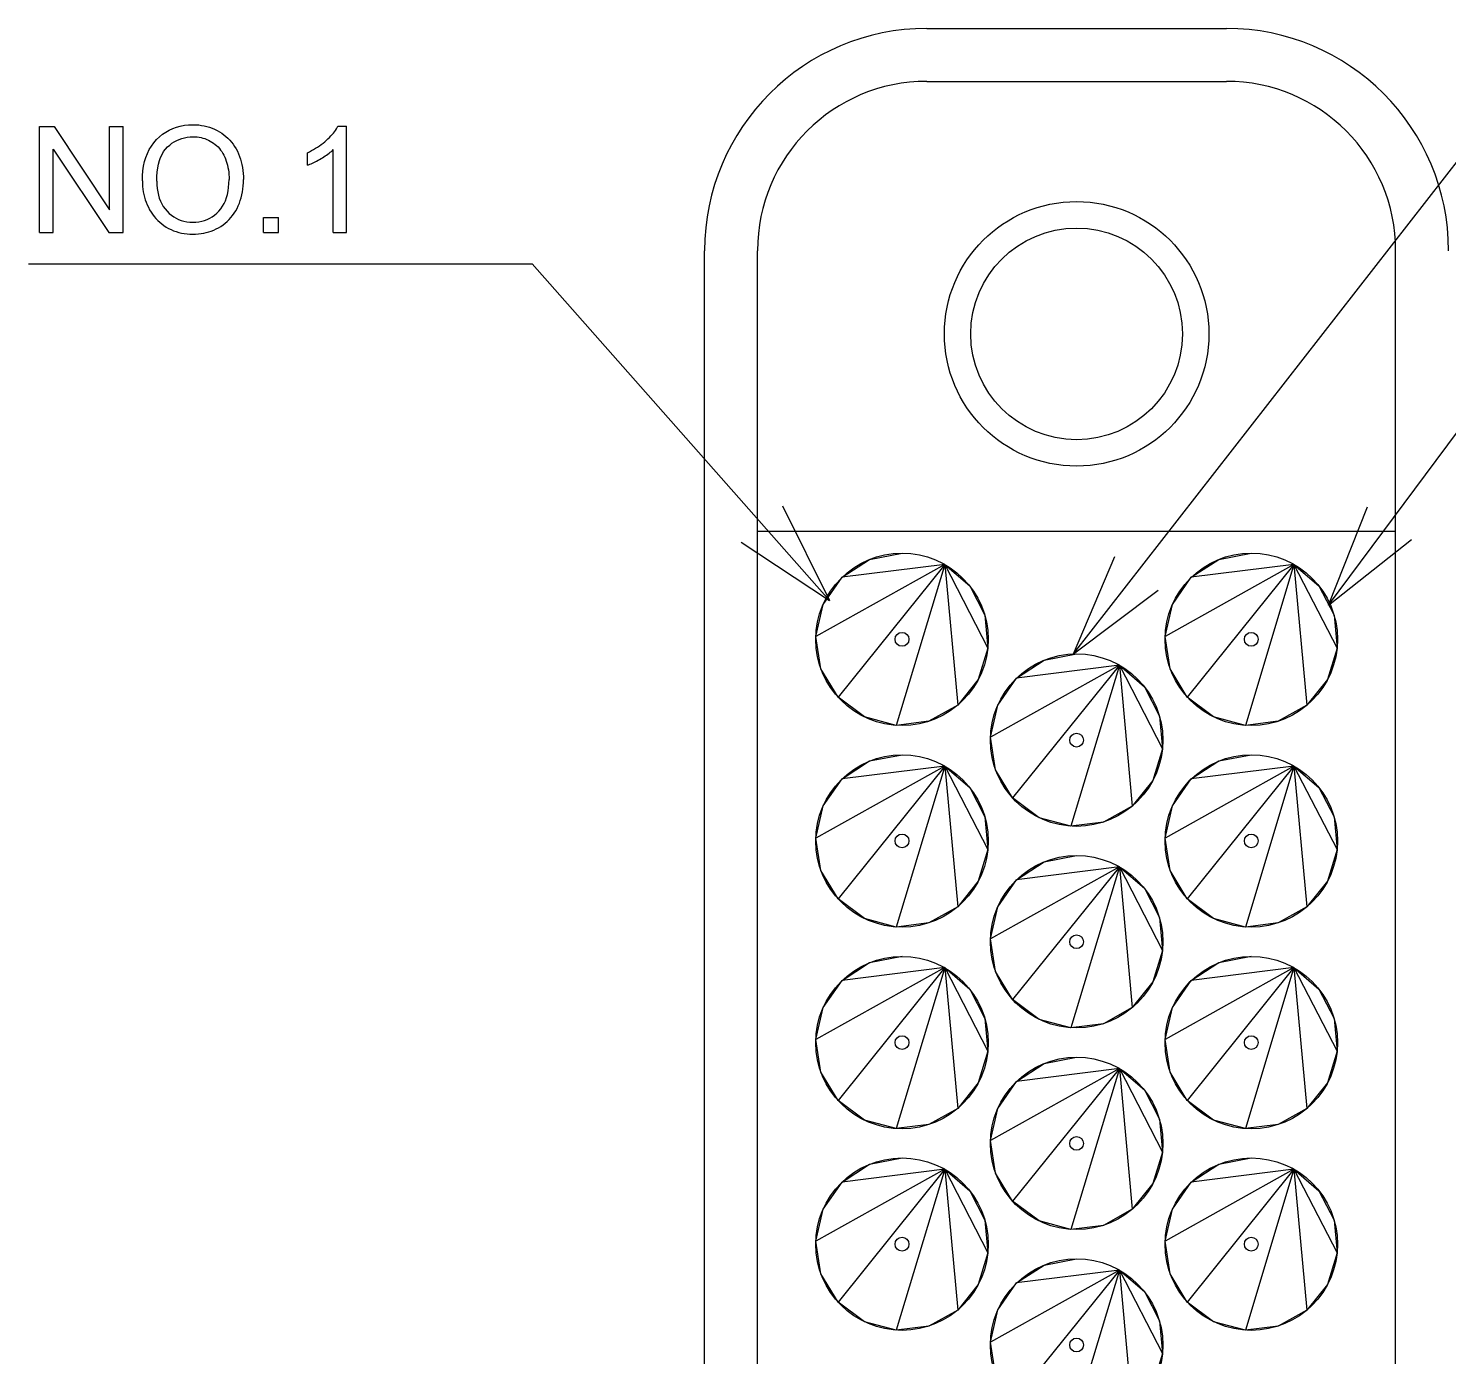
# Model space of a CAD drawing. Extents: x 260 to 819, y -886 to -454.
# Drawn here: x 453.87 to 485.41, y -659.4 to -629.91 of the extents above; entities that cross this region are included whole.
import ezdxf

# ---------------------------------------------------------------- set-up
doc = ezdxf.new("R2010")
doc.units = 0
doc.header["$LTSCALE"] = 150
doc.header["$MEASUREMENT"] = 0
doc.layers.get('0').update_dxf_attribs({"color": 6, "linetype": 'CONTINUOUS'})

msp = doc.modelspace()

# ---------------------------------------------------------------- linework, layer by layer
at = {"color": 7, "linetype": 'Continuous'}
for p, q in [((473.82, -629.91), (480.47, -629.91)), ((473.82, -631.085), (480.47, -631.085)), ((477.078, -643.799), (486.877, -631.219)), ((454.119, -634.44), (454.119, -632.09)), ((454.119, -632.09), (454.438, -632.09)), ((454.438, -632.09), (455.672, -633.935)), ((455.672, -633.935), (455.672, -632.09)), ((455.672, -632.09), (455.971, -632.09)), ((455.971, -634.44), (455.971, -632.09)), ((456.777, -632.316), (456.846, -632.26)), ((456.846, -632.26), (456.918, -632.21)), ((456.918, -632.21), (456.993, -632.167)), ((456.993, -632.167), (457.073, -632.131)), ((457.073, -632.131), (457.156, -632.101)), ((457.156, -632.101), (457.242, -632.078)), ((457.242, -632.078), (457.332, -632.061)), ((457.332, -632.061), (457.426, -632.052)), ((457.426, -632.052), (457.524, -632.048)), ((457.524, -632.048), (457.588, -632.05)), ((457.588, -632.05), (457.651, -632.054)), ((457.651, -632.054), (457.713, -632.062)), ((457.713, -632.062), (457.774, -632.073)), ((457.774, -632.073), (457.833, -632.087)), ((457.833, -632.087), (457.891, -632.104)), ((457.891, -632.104), (457.948, -632.124)), ((457.948, -632.124), (458.003, -632.148)), ((458.003, -632.148), (458.058, -632.174)), ((458.058, -632.174), (458.111, -632.204)), ((458.111, -632.204), (458.162, -632.236)), ((458.162, -632.236), (458.21, -632.271)), ((458.21, -632.271), (458.256, -632.308)), ((460.554, -632.33), (460.585, -632.298)), ((460.585, -632.298), (460.614, -632.267)), ((460.614, -632.267), (460.641, -632.235)), ((460.641, -632.235), (460.666, -632.204)), ((460.666, -632.204), (460.688, -632.173)), ((460.688, -632.173), (460.708, -632.142)), ((460.708, -632.142), (460.727, -632.111)), ((460.727, -632.111), (460.743, -632.08)), ((460.743, -632.08), (460.929, -632.08)), ((460.929, -634.44), (460.929, -632.08)), ((454.417, -632.593), (455.652, -634.44)), ((454.417, -634.44), (454.417, -632.593)), ((456.512, -632.685), (456.553, -632.601)), ((456.553, -632.601), (456.6, -632.522)), ((456.6, -632.522), (456.653, -632.448)), ((456.653, -632.448), (456.713, -632.379)), ((456.713, -632.379), (456.777, -632.316)), ((456.872, -632.646), (456.912, -632.591)), ((456.912, -632.591), (456.957, -632.543)), ((456.957, -632.543), (457.006, -632.5)), ((457.006, -632.5), (457.056, -632.461)), ((457.056, -632.461), (457.108, -632.427)), ((457.108, -632.427), (457.162, -632.398)), ((457.162, -632.398), (457.218, -632.373)), ((457.218, -632.373), (457.276, -632.352)), ((457.276, -632.352), (457.336, -632.336)), ((457.336, -632.336), (457.397, -632.325)), ((457.397, -632.325), (457.46, -632.318)), ((457.46, -632.318), (457.525, -632.316)), ((457.525, -632.316), (457.571, -632.317)), ((457.571, -632.317), (457.617, -632.321)), ((457.617, -632.321), (457.661, -632.327)), ((457.661, -632.327), (457.704, -632.335)), ((457.704, -632.335), (457.746, -632.345)), ((457.746, -632.345), (457.788, -632.358)), ((457.788, -632.358), (457.828, -632.374)), ((457.828, -632.374), (457.868, -632.391)), ((457.868, -632.391), (457.907, -632.411)), ((457.907, -632.411), (457.945, -632.434)), ((457.945, -632.434), (457.981, -632.458)), ((457.981, -632.458), (458.016, -632.485)), ((458.016, -632.485), (458.049, -632.513)), ((458.049, -632.513), (458.08, -632.543)), ((458.08, -632.543), (458.109, -632.576)), ((458.109, -632.576), (458.136, -632.61)), ((458.136, -632.61), (458.162, -632.646)), ((458.256, -632.308), (458.3, -632.348)), ((458.3, -632.348), (458.341, -632.39)), ((458.341, -632.39), (458.379, -632.434)), ((458.379, -632.434), (458.415, -632.482)), ((458.415, -632.482), (458.449, -632.531)), ((458.449, -632.531), (458.48, -632.583)), ((458.48, -632.583), (458.509, -632.637)), ((460.157, -632.623), (460.203, -632.598)), ((460.203, -632.598), (460.247, -632.571)), ((460.247, -632.571), (460.29, -632.544)), ((460.29, -632.544), (460.332, -632.516)), ((460.332, -632.516), (460.372, -632.487)), ((460.372, -632.487), (460.411, -632.457)), ((460.411, -632.457), (460.449, -632.426)), ((460.449, -632.426), (460.486, -632.395)), ((460.486, -632.395), (460.521, -632.362)), ((460.521, -632.362), (460.554, -632.33)), ((460.619, -632.621), (460.64, -632.601)), ((460.64, -634.44), (460.64, -632.601)), ((456.427, -632.967), (456.449, -632.868)), ((456.449, -632.868), (456.477, -632.774)), ((456.477, -632.774), (456.512, -632.685)), ((456.741, -633.009), (456.757, -632.924)), ((456.757, -632.924), (456.779, -632.846)), ((456.779, -632.846), (456.805, -632.773)), ((456.805, -632.773), (456.836, -632.706)), ((456.836, -632.706), (456.872, -632.646)), ((458.162, -632.646), (458.186, -632.684)), ((458.186, -632.684), (458.208, -632.724)), ((458.208, -632.724), (458.228, -632.766)), ((458.228, -632.766), (458.247, -632.809)), ((458.247, -632.809), (458.263, -632.854)), ((458.263, -632.854), (458.278, -632.901)), ((458.278, -632.901), (458.29, -632.948)), ((458.509, -632.637), (458.535, -632.694)), ((458.535, -632.694), (458.558, -632.752)), ((458.558, -632.752), (458.579, -632.811)), ((458.579, -632.811), (458.597, -632.872)), ((458.597, -632.872), (458.612, -632.934)), ((460.063, -632.67), (460.111, -632.647)), ((460.063, -632.949), (460.063, -632.67)), ((460.09, -632.939), (460.118, -632.927)), ((460.111, -632.647), (460.157, -632.623)), ((460.118, -632.927), (460.147, -632.915)), ((460.147, -632.915), (460.176, -632.901)), ((460.176, -632.901), (460.206, -632.887)), ((460.206, -632.887), (460.237, -632.872)), ((460.237, -632.872), (460.268, -632.855)), ((460.268, -632.855), (460.301, -632.838)), ((460.301, -632.838), (460.333, -632.819)), ((460.333, -632.819), (460.367, -632.8)), ((460.367, -632.8), (460.4, -632.78)), ((460.4, -632.78), (460.432, -632.76)), ((460.432, -632.76), (460.462, -632.74)), ((460.462, -632.74), (460.492, -632.721)), ((460.492, -632.721), (460.52, -632.701)), ((460.52, -632.701), (460.546, -632.681)), ((460.546, -632.681), (460.572, -632.661)), ((460.572, -632.661), (460.596, -632.641)), ((460.596, -632.641), (460.619, -632.621)), ((456.399, -633.295), (456.402, -633.181)), ((456.402, -633.181), (456.411, -633.072)), ((456.411, -633.072), (456.427, -632.967)), ((456.719, -633.3), (456.722, -633.197)), ((456.722, -633.197), (456.729, -633.1)), ((456.729, -633.1), (456.741, -633.009)), ((458.29, -632.948), (458.301, -632.998)), ((458.301, -632.998), (458.31, -633.049)), ((458.31, -633.049), (458.317, -633.101)), ((458.317, -633.101), (458.322, -633.155)), ((458.322, -633.155), (458.324, -633.21)), ((458.324, -633.21), (458.325, -633.267)), ((458.612, -632.934), (458.624, -632.998)), ((458.624, -632.998), (458.634, -633.063)), ((458.634, -633.063), (458.641, -633.13)), ((458.641, -633.13), (458.645, -633.198)), ((458.645, -633.198), (458.646, -633.268)), ((460.063, -632.949), (460.09, -632.939)), ((456.399, -633.295), (456.4, -633.357)), ((456.4, -633.357), (456.404, -633.418)), ((456.404, -633.418), (456.411, -633.478)), ((456.411, -633.478), (456.42, -633.538)), ((456.42, -633.538), (456.432, -633.597)), ((456.719, -633.3), (456.721, -633.383)), ((456.721, -633.383), (456.728, -633.463)), ((456.728, -633.463), (456.74, -633.539)), ((456.74, -633.539), (456.756, -633.611)), ((458.289, -633.596), (458.305, -633.52)), ((458.305, -633.52), (458.316, -633.44)), ((458.316, -633.44), (458.323, -633.355)), ((458.323, -633.355), (458.325, -633.267)), ((458.61, -633.607), (458.623, -633.542)), ((458.623, -633.542), (458.633, -633.476)), ((458.633, -633.476), (458.64, -633.408)), ((458.64, -633.408), (458.645, -633.339)), ((458.645, -633.339), (458.646, -633.268)), ((456.432, -633.597), (456.447, -633.655)), ((456.447, -633.655), (456.465, -633.713)), ((456.465, -633.713), (456.485, -633.77)), ((456.485, -633.77), (456.508, -633.826)), ((456.508, -633.826), (456.533, -633.882)), ((456.756, -633.611), (456.776, -633.68)), ((456.776, -633.68), (456.801, -633.745)), ((456.801, -633.745), (456.831, -633.807)), ((456.831, -633.807), (456.865, -633.864)), ((456.865, -633.864), (456.904, -633.919)), ((458.142, -633.916), (458.18, -633.86)), ((458.18, -633.86), (458.214, -633.8)), ((458.214, -633.8), (458.244, -633.736)), ((458.244, -633.736), (458.269, -633.668)), ((458.269, -633.668), (458.289, -633.596)), ((458.502, -633.908), (458.529, -633.851)), ((458.529, -633.851), (458.554, -633.792)), ((458.554, -633.792), (458.575, -633.732)), ((458.575, -633.732), (458.594, -633.67)), ((458.594, -633.67), (458.61, -633.607)), ((456.533, -633.882), (456.561, -633.936)), ((456.561, -633.936), (456.592, -633.988)), ((456.592, -633.988), (456.625, -634.038)), ((456.625, -634.038), (456.661, -634.085)), ((456.661, -634.085), (456.7, -634.13)), ((456.7, -634.13), (456.74, -634.173)), ((456.74, -634.173), (456.784, -634.213)), ((456.904, -633.919), (456.948, -633.969)), ((456.948, -633.969), (456.994, -634.016)), ((456.994, -634.016), (457.044, -634.057)), ((457.044, -634.057), (457.095, -634.094)), ((457.095, -634.094), (457.149, -634.126)), ((457.149, -634.126), (457.205, -634.153)), ((457.205, -634.153), (457.264, -634.175)), ((457.264, -634.175), (457.324, -634.192)), ((457.324, -634.192), (457.387, -634.204)), ((457.656, -634.204), (457.72, -634.192)), ((457.72, -634.192), (457.782, -634.174)), ((457.782, -634.174), (457.841, -634.152)), ((457.841, -634.152), (457.897, -634.125)), ((457.897, -634.125), (457.951, -634.093)), ((457.951, -634.093), (458.003, -634.056)), ((458.003, -634.056), (458.052, -634.014)), ((458.052, -634.014), (458.099, -633.967)), ((458.099, -633.967), (458.142, -633.916)), ((458.285, -634.197), (458.327, -634.156)), ((458.327, -634.156), (458.367, -634.112)), ((458.367, -634.112), (458.404, -634.065)), ((458.404, -634.065), (458.439, -634.015)), ((458.439, -634.015), (458.472, -633.963)), ((458.472, -633.963), (458.502, -633.908)), ((459.092, -634.44), (459.092, -634.111)), ((459.092, -634.111), (459.42, -634.111)), ((459.42, -634.44), (459.42, -634.111)), ((454.119, -634.44), (454.417, -634.44)), ((455.652, -634.44), (455.971, -634.44)), ((456.784, -634.213), (456.83, -634.251)), ((456.83, -634.251), (456.878, -634.286)), ((456.878, -634.286), (456.929, -634.32)), ((456.929, -634.32), (456.982, -634.35)), ((456.982, -634.35), (457.036, -634.377)), ((457.036, -634.377), (457.092, -634.401)), ((457.092, -634.401), (457.149, -634.422)), ((457.149, -634.422), (457.208, -634.44)), ((457.208, -634.44), (457.268, -634.454)), ((457.268, -634.454), (457.33, -634.466)), ((457.33, -634.466), (457.392, -634.474)), ((457.387, -634.204), (457.453, -634.211)), ((457.392, -634.474), (457.457, -634.478)), ((457.453, -634.211), (457.521, -634.214)), ((457.457, -634.478), (457.522, -634.48)), ((457.521, -634.214), (457.59, -634.211)), ((457.522, -634.48), (457.583, -634.479)), ((457.583, -634.479), (457.643, -634.474)), ((457.59, -634.211), (457.656, -634.204)), ((457.643, -634.474), (457.702, -634.467)), ((457.702, -634.467), (457.761, -634.457)), ((457.761, -634.457), (457.818, -634.444)), ((457.818, -634.444), (457.875, -634.428)), ((457.875, -634.428), (457.931, -634.409)), ((457.931, -634.409), (457.985, -634.387)), ((457.985, -634.387), (458.04, -634.362)), ((458.04, -634.362), (458.093, -634.335)), ((458.093, -634.335), (458.145, -634.305)), ((458.145, -634.305), (458.194, -634.271)), ((458.194, -634.271), (458.241, -634.236)), ((458.241, -634.236), (458.285, -634.197)), ((459.092, -634.44), (459.42, -634.44)), ((460.64, -634.44), (460.929, -634.44)), ((453.869, -635.136), (465.056, -635.136)), ((465.056, -635.136), (471.658, -642.614)), ((468.885, -737.164), (468.885, -634.845)), ((470.06, -737.164), (470.06, -634.845)), ((484.23, -737.164), (484.23, -634.845)), ((482.742, -642.714), (486.812, -637.238)), ((470.612, -640.509), (471.658, -642.614)), ((482.742, -642.714), (483.608, -640.53)), ((470.06, -641.072), (484.23, -641.072)), ((469.7, -641.314), (471.658, -642.614)), ((482.742, -642.714), (484.584, -641.255)), ((477.078, -643.799), (477.993, -641.635)), ((477.078, -643.799), (478.953, -642.382))]:
    msp.add_line(p, q, dxfattribs=at)
for points in [[(474.217, -641.812), (471.936, -642.098), (472.549, -641.7), (473.268, -641.56)], [(481.972, -641.812), (479.691, -642.098), (480.305, -641.7), (481.023, -641.56)], [(474.217, -641.812), (471.847, -644.76), (471.469, -644.133), (471.353, -643.411)], [(474.217, -641.812), (471.353, -643.411), (471.517, -642.698), (471.936, -642.098)], [(474.217, -641.812), (473.139, -645.386), (472.432, -645.198), (471.847, -644.76)], [(474.217, -641.812), (474.504, -644.938), (473.865, -645.295), (473.139, -645.386)], [(474.217, -641.812), (474.771, -642.289), (475.106, -642.939), (475.173, -643.668)], [(474.217, -641.812), (475.173, -643.668), (474.962, -644.368), (474.504, -644.938)], [(481.972, -641.812), (479.602, -644.76), (479.224, -644.133), (479.108, -643.411)], [(481.972, -641.812), (479.108, -643.411), (479.272, -642.698), (479.691, -642.098)], [(481.972, -641.812), (480.894, -645.386), (480.187, -645.198), (479.602, -644.76)], [(481.972, -641.812), (482.259, -644.938), (481.62, -645.295), (480.894, -645.386)], [(481.972, -641.812), (482.526, -642.289), (482.861, -642.939), (482.928, -643.668)], [(481.972, -641.812), (482.928, -643.668), (482.717, -644.368), (482.259, -644.938)], [(478.094, -644.05), (475.814, -644.337), (476.427, -643.938), (477.145, -643.798)], [(478.094, -644.05), (475.724, -646.998), (475.346, -646.372), (475.231, -645.649)], [(478.094, -644.05), (475.231, -645.649), (475.395, -644.936), (475.814, -644.337)], [(478.094, -644.05), (477.017, -647.624), (476.31, -647.437), (475.724, -646.998)], [(478.094, -644.05), (478.381, -647.177), (477.742, -647.533), (477.017, -647.624)], [(478.094, -644.05), (478.649, -644.527), (478.984, -645.178), (479.051, -645.906)], [(478.094, -644.05), (479.051, -645.906), (478.839, -646.606), (478.381, -647.177)], [(474.217, -646.288), (471.936, -646.575), (472.549, -646.176), (473.268, -646.037)], [(481.972, -646.288), (479.691, -646.575), (480.305, -646.176), (481.023, -646.037)], [(474.217, -646.288), (471.847, -649.236), (471.469, -648.61), (471.353, -647.888)], [(474.217, -646.288), (471.353, -647.888), (471.517, -647.175), (471.936, -646.575)], [(474.217, -646.288), (473.139, -649.863), (472.432, -649.675), (471.847, -649.236)], [(474.217, -646.288), (474.504, -649.415), (473.865, -649.772), (473.139, -649.863)], [(474.217, -646.288), (474.771, -646.766), (475.106, -647.416), (475.173, -648.144)], [(474.217, -646.288), (475.173, -648.144), (474.962, -648.845), (474.504, -649.415)], [(481.972, -646.288), (479.602, -649.236), (479.224, -648.61), (479.108, -647.888)], [(481.972, -646.288), (479.108, -647.888), (479.272, -647.175), (479.691, -646.575)], [(481.972, -646.288), (480.894, -649.863), (480.187, -649.675), (479.602, -649.236)], [(481.972, -646.288), (482.259, -649.415), (481.62, -649.772), (480.894, -649.863)], [(481.972, -646.288), (482.526, -646.766), (482.861, -647.416), (482.928, -648.144)], [(481.972, -646.288), (482.928, -648.144), (482.717, -648.845), (482.259, -649.415)], [(478.094, -648.527), (475.814, -648.813), (476.427, -648.415), (477.145, -648.275)], [(478.094, -648.527), (475.724, -651.475), (475.346, -650.848), (475.231, -650.126)], [(478.094, -648.527), (475.231, -650.126), (475.395, -649.413), (475.814, -648.813)], [(478.094, -648.527), (477.017, -652.101), (476.31, -651.914), (475.724, -651.475)], [(478.094, -648.527), (478.381, -651.653), (477.742, -652.01), (477.017, -652.101)], [(478.094, -648.527), (478.649, -649.004), (478.984, -649.654), (479.051, -650.383)], [(478.094, -648.527), (479.051, -650.383), (478.839, -651.083), (478.381, -651.653)], [(474.217, -650.765), (471.936, -651.052), (472.549, -650.653), (473.268, -650.513)], [(481.972, -650.765), (479.691, -651.052), (480.305, -650.653), (481.023, -650.513)], [(474.217, -650.765), (471.847, -653.713), (471.469, -653.087), (471.353, -652.364)], [(474.217, -650.765), (471.353, -652.364), (471.517, -651.651), (471.936, -651.052)], [(474.217, -650.765), (473.139, -654.34), (472.432, -654.152), (471.847, -653.713)], [(474.217, -650.765), (474.504, -653.892), (473.865, -654.248), (473.139, -654.34)], [(474.217, -650.765), (474.771, -651.242), (475.106, -651.893), (475.173, -652.621)], [(474.217, -650.765), (475.173, -652.621), (474.962, -653.321), (474.504, -653.892)], [(481.972, -650.765), (479.602, -653.713), (479.224, -653.087), (479.108, -652.364)], [(481.972, -650.765), (479.108, -652.364), (479.272, -651.651), (479.691, -651.052)], [(481.972, -650.765), (480.894, -654.34), (480.187, -654.152), (479.602, -653.713)], [(481.972, -650.765), (482.259, -653.892), (481.62, -654.248), (480.894, -654.34)], [(481.972, -650.765), (482.526, -651.242), (482.861, -651.893), (482.928, -652.621)], [(481.972, -650.765), (482.928, -652.621), (482.717, -653.321), (482.259, -653.892)], [(478.094, -653.004), (475.814, -653.29), (476.427, -652.891), (477.145, -652.752)], [(478.094, -653.004), (475.724, -655.951), (475.346, -655.325), (475.231, -654.603)], [(478.094, -653.004), (475.231, -654.603), (475.395, -653.89), (475.814, -653.29)], [(478.094, -653.004), (477.017, -656.578), (476.31, -656.39), (475.724, -655.951)], [(478.094, -653.004), (478.381, -656.13), (477.742, -656.487), (477.017, -656.578)], [(478.094, -653.004), (478.649, -653.481), (478.984, -654.131), (479.051, -654.859)], [(478.094, -653.004), (479.051, -654.859), (478.839, -655.56), (478.381, -656.13)], [(474.217, -655.242), (471.936, -655.529), (472.549, -655.13), (473.268, -654.99)], [(481.972, -655.242), (479.691, -655.529), (480.305, -655.13), (481.023, -654.99)], [(474.217, -655.242), (471.847, -658.19), (471.469, -657.563), (471.353, -656.841)], [(474.217, -655.242), (471.353, -656.841), (471.517, -656.128), (471.936, -655.529)], [(474.217, -655.242), (473.139, -658.816), (472.432, -658.629), (471.847, -658.19)], [(474.217, -655.242), (474.504, -658.368), (473.865, -658.725), (473.139, -658.816)], [(474.217, -655.242), (474.771, -655.719), (475.106, -656.369), (475.173, -657.098)], [(474.217, -655.242), (475.173, -657.098), (474.962, -657.798), (474.504, -658.368)], [(481.972, -655.242), (479.602, -658.19), (479.224, -657.563), (479.108, -656.841)], [(481.972, -655.242), (479.108, -656.841), (479.272, -656.128), (479.691, -655.529)], [(481.972, -655.242), (480.894, -658.816), (480.187, -658.629), (479.602, -658.19)], [(481.972, -655.242), (482.259, -658.368), (481.62, -658.725), (480.894, -658.816)], [(481.972, -655.242), (482.526, -655.719), (482.861, -656.369), (482.928, -657.098)], [(481.972, -655.242), (482.928, -657.098), (482.717, -657.798), (482.259, -658.368)], [(478.094, -657.48), (475.724, -660.428), (475.346, -659.802), (475.231, -659.079)], [(478.094, -657.48), (475.231, -659.079), (475.395, -658.366), (475.814, -657.767)], [(478.094, -657.48), (477.017, -661.055), (476.31, -660.867), (475.724, -660.428)], [(478.094, -657.48), (475.814, -657.767), (476.427, -657.368), (477.145, -657.228)], [(478.094, -657.48), (478.381, -660.607), (477.742, -660.963), (477.017, -661.055)], [(478.094, -657.48), (478.649, -657.957), (478.984, -658.608), (479.051, -659.336)], [(478.094, -657.48), (479.051, -659.336), (478.839, -660.037), (478.381, -660.607)]]:
    msp.add_lwpolyline(points, dxfattribs=at)
for centre, radius in [((477.145, -636.692), 2.937), ((477.145, -636.692), 2.35), ((473.268, -643.475), 1.915), ((481.023, -643.475), 1.915), ((473.268, -643.475), 0.153), ((481.023, -643.475), 0.153), ((477.145, -645.713), 1.915), ((477.145, -645.713), 0.153), ((473.268, -647.952), 1.915), ((481.023, -647.952), 1.915), ((473.268, -647.952), 0.153), ((481.023, -647.952), 0.153), ((477.145, -650.19), 1.915), ((477.145, -650.19), 0.153), ((473.268, -652.429), 1.915), ((481.023, -652.429), 1.915), ((473.268, -652.429), 0.153), ((481.023, -652.429), 0.153), ((477.145, -654.667), 1.915), ((477.145, -654.667), 0.153), ((473.268, -656.905), 1.915), ((481.023, -656.905), 1.915), ((473.268, -656.905), 0.153), ((481.023, -656.905), 0.153), ((477.145, -659.144), 1.915), ((477.145, -659.144), 0.153)]:
    msp.add_circle(centre, radius, dxfattribs=at)
for centre, radius, start, end in [((473.82, -634.845), 4.935, 90, 180), ((480.47, -634.845), 4.935, 0, 90), ((473.82, -634.845), 3.76, 90, 180), ((480.47, -634.845), 3.76, 0, 90)]:
    msp.add_arc(centre, radius, start, end, dxfattribs=at)

doc.saveas('drawing.dxf')
